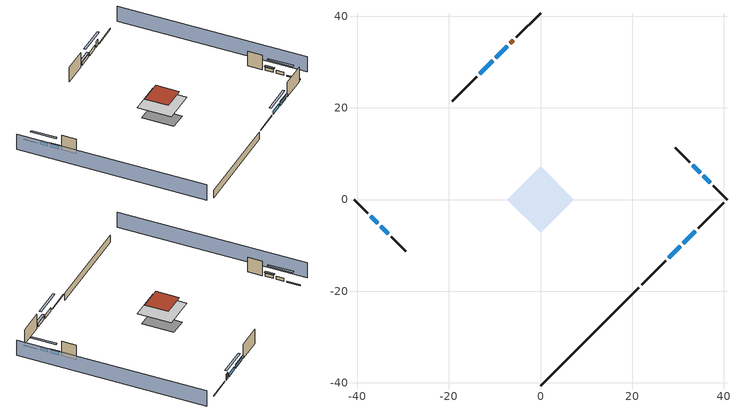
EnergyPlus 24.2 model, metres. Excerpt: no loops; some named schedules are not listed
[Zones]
conditioned space
 floor adiabatic (AdiabaticFloorConstruction): -7.25,0 0,7.25 7.25,0 0,-7.25 z2.74
 floor foundation (Slab1 construction): -5.35,1.53 -1.53,5.35 5.35,-1.53 1.53,-5.35 z-2.13
 wall outside (RimJoist1 construction): 22.06,-18.65 27.36,-13.35 z0.3:0.61
 wall outside (RimJoist2 construction): -40.71,0 -37.76,-2.95 z0.3:0.61
 wall outside (RimJoist3 construction): 0,40.71 -5.3,35.41 z0.3:0.61
 wall outside (RimJoist4 construction): 40.71,0 37.76,2.95 z0.3:0.61
 wall outside (AdiabaticWallConstruction 1): -5.96,34.75 -6.61,34.11 z0.3:2.34
 wall outside (AdiabaticWallConstruction): 28.02,-12.7 30.56,-10.15 / 31.22,-9.5 33.76,-6.95 z0.3:1.49; -37.1,-3.61 -35.49,-5.23 / -34.83,-5.88 -33.21,-7.5 / 37.1,3.61 35.49,5.23 / 34.83,5.88 33.21,7.5 z0.3:1.34; -7.26,33.45 -9.72,30.99 z0.3:1.46; -10.37,30.34 -13.28,27.43 z0.3:1.4
 wall outside (Wall1 construction): 34.42,-6.3 40.06,-0.66 z0.3:5.18
 wall outside (Wall2 construction): -32.56,-8.16 -29.42,-11.29 z0.3:5.18
 wall outside (Wall3 construction): -13.94,26.77 -19.31,21.4 z0.3:5.18
 wall outside (Wall4 construction): 32.56,8.16 29.42,11.29 z0.3:5.18
 wall foundation (FoundationWall1 construction): 0,-40.71 21.4,-19.31 z-2.13:0.3
 window (WindowConstruction): 28.02,-12.7 30.56,-10.15 z0.3:1.49
 window (WindowConstruction 1): 31.22,-9.5 33.76,-6.95 z0.3:1.49
 window (WindowConstruction 2): -37.1,-3.61 -35.49,-5.23 z0.3:1.34
 window (WindowConstruction 3): -34.83,-5.88 -33.21,-7.5 z0.3:1.34
 window (WindowConstruction 4): -7.26,33.45 -9.72,30.99 z0.3:1.46
 window (WindowConstruction 5): -10.37,30.34 -13.28,27.43 z0.3:1.4
 window (WindowConstruction 6): 37.1,3.61 35.49,5.23 z0.3:1.34
 window (WindowConstruction 7): 34.83,5.88 33.21,7.5 z0.3:1.34
 door (Door): -5.96,34.75 -6.61,34.11 z0.3:2.34
 ceiling adiabatic (AdiabaticFloorConstruction): 0,-7.25 7.25,0 0,7.25 -7.25,0 z2.74
 roof outside (Roof1 construction): 0,5.13 -5.13,0 0,-5.13 5.13,0 z5.18
shading: -43.95,-3.23 -3.23,-43.95 / 43.95,3.23 3.23,43.95 z0:5.18; 32.5,-8.21 26.08,-14.63 26.51,-15.07 32.93,-8.64 z4.24; 33.97,-6.74 31,-9.71 31.43,-10.14 34.41,-7.17 z1.8; -33.55,-7.17 -39.04,-1.67 -39.47,-2.1 -33.98,-7.6 z4.08; -33,-7.71 -35.05,-5.67 -35.48,-6.1 -33.43,-8.15 z1.65; -11.66,29.05 -5.32,35.39 -5.75,35.82 -12.09,29.49 z4.21; -13.5,27.21 -10.16,30.55 -10.59,30.98 -13.93,27.64 z1.71; 33.55,7.17 39.04,1.67 39.47,2.1 33.98,7.6 z4.08; 33,7.71 35.05,5.67 35.48,6.1 33.43,8.15 z1.65
[Building]
Building 1: Terrain=Suburbs
[Site:Location]
Portland Intl Arpt_OR: Latitude {deg}=45.59; Longitude {deg}=-122.6; Time Zone {hr}=-8; Elevation {m}=33; Keep Site Location Information=Yes
[Site:GroundTemperature:Shallow]
10.2558, 8.96328, 8.85977, 9.47314, 11.9355, 14.3863, 16.5111, 17.8571, 17.9714, 16.8767, 14.8061, 12.4304
[Site:WaterMainsTemperature]
Calculation Method=Schedule; Temperature Schedule=mains temperature schedule
[Material] Roughness=Rough; Thermal Absorptance=0.9
Name | Thickness {m} | Conductivity {W/m-K} | Density {kg/m3} | Specific Heat {J/kg-K} | Solar Absorptance | Visible Absorptance
asphalt or fiberglass shingles | 0.00635 | 0.162714 | 1121.4 | 1465.45 | 0.85 | 0.85
concrete 4.0 in. | 0.1016 | 1.803125 | 2242.8 | 837.4 | 0.7 | 0.7
concrete 8.0 in. | 0.2032 | 1.803125 | 2242.8 | 837.4 | 0.7 | 0.7
door material | 0.04445 | 0.0612267 | 512.64 | 1214.23 | 0.7 | 0.7
floor covering | 0.0127 | 0.0450781 | 54.468 | 1339.84 | 0.9 | 0.9
floor covering 1 | 0.0127 | 0.0433444 | 54.468 | 1339.84 | 0.6 | 0.6
floor rigid ins; wall rigid ins | 0.512978 | 0.029427 | 32.04 | 1214.23 | 0.7 | 0.7
floor stud and cavity | 0.1397 | 1.75129 | 37.0049 | 1207.88 | 0.7 | 0.7
furniture material conditioned space 1 | 0.1524 | 0.115458 | 640.8 | 1214.23 | 0.6 | 0.6
gypsum board | 0.0127 | 0.160291 | 801 | 837.4 | 0.6 | 0.6
gypsum board 1 | 0.0127 | 0.160291 | 801 | 837.4 | 0.7 | 0.7
osb sheathing 0.5 in. | 0.0127 | 0.115458 | 512.64 | 1214.23 | 0.7 | 0.7
osb sheathing 0.75 in. | 0.01905 | 0.115458 | 512.64 | 1214.23 | 0.7 | 0.7
rim joist stud and cavity | 0.0508 | 0.178688 | 50.32683 | 1063.81 | 0.6 | 0.6
roof rigid ins | 0.103632 | 0.029427 | 32.04 | 1214.23 | 0.7 | 0.7
roof stud and cavity | 0.2032 | 0.161866 | 78.34581 | 1123.46 | 0.7 | 0.7
wall stud and cavity | 0.1397 | 0.550994 | 139.0536 | 1170.24 | 0.7 | 0.7
wall stud and cavity 1 | 0.0889 | 0.380278 | 52.3479 | 1209.89 | 0.7 | 0.7
wall stud and cavity 2 | 0.0889 | 0.391764 | 83.0341 | 1211.67 | 0.7 | 0.7
wood siding | 0.0254 | 0.102417 | 544.68 | 1172.36 | 0.85 | 0.85
wood siding 1; wood siding 2 | 0.0254 | 0.102417 | 544.68 | 1172.36 | 0.7 | 0.7
[WindowMaterial:SimpleGlazingSystem]
WindowMaterial: U-Factor {W/m2-K}=2.78222; Solar Heat Gain Coefficient=0.56
[Construction]
AdiabaticFloorConstruction: floor stud and cavity, floor rigid ins, osb sheathing 0.75 in., floor covering 1
AdiabaticWallConstruction: wood siding 1, wall rigid ins, wall stud and cavity 1, gypsum board
AdiabaticWallConstruction 1: wood siding 2, wall rigid ins, wall stud and cavity 1, gypsum board
Door: door material
FoundationWall1 construction: concrete 8.0 in., gypsum board 1
furniture construction conditioned space 1: furniture material conditioned space 1
PartitionWallConstruction: gypsum board, wall stud and cavity 2, gypsum board
RimJoist1 construction; RimJoist2 construction; RimJoist3 construction; RimJoist4 construction: wood siding, rim joist stud and cavity
Roof1 construction: asphalt or fiberglass shingles, roof rigid ins, osb sheathing 0.75 in., roof stud and cavity, gypsum board
Slab1 construction: concrete 4.0 in., floor covering
Wall1 construction; Wall2 construction; Wall3 construction; Wall4 construction: wood siding, osb sheathing 0.5 in., wall stud and cavity, gypsum board
WindowConstruction; WindowConstruction 1; WindowConstruction 2; WindowConstruction 3; WindowConstruction 4; WindowConstruction 5; WindowConstruction 6; WindowConstruction 7: WindowMaterial
[Zone]
conditioned space: Multiplier=1; Volume {m3}=384.656; Part of Total Floor Area=Yes
[Space]
conditioned space 1: Zone=conditioned space; Volume {m3}=384.656
[SurfaceProperty:ExposedFoundationPerimeter]
Slab1: Exposed Perimeter Calculation Method=TotalExposedPerimeter; Total Exposed Perimeter {m}=30.26664
[SurfaceProperty:IncidentSolarMultiplier] Incident Solar Multiplier=1; Incident Solar Multiplier Schedule=trans schedule winter=0.85 summer=0.7
Window1; Window2; Window3; Window4; Window5; Window6; Window7; Window8
[InternalMass] Zone or ZoneList=conditioned space; Space or SpaceList=conditioned space 1
Name | Construction | Surface Area {m2}
furniture mass conditioned space 1 | furniture construction conditioned space 1 | 63.09974
partition wall mass | PartitionWallConstruction | 157.749
[Lights]
interior lighting: Zone or ZoneList or Space or SpaceList=conditioned space 1; Schedule=lighting_interior; Design Level Calculation Method=LightingLevel; Lighting Level {W}=331.026; Return Air Fraction=0; Fraction Radiant=0.6; Fraction Visible=0.2; Fraction Replaceable=1
[People]
occupants: Zone or ZoneList or Space or SpaceList=conditioned space 1; Number of People Schedule=occupants; Number of People Calculation Method=People; Number of People=2; Fraction Radiant=0.314171; Sensible Heat Fraction=0.56303; Activity Level Schedule=occupants activity schedule; Carbon Dioxide Generation Rate {m3/s-W}=0; Enable ASHRAE 55 Comfort Warnings=No; Mean Radiant Temperature Calculation Type=EnclosureAveraged
[ElectricEquipment] Zone or ZoneList or Space or SpaceList=conditioned space 1; Design Level Calculation Method=EquipmentLevel
Name | Schedule | Design Level {W} | Fraction Latent | Fraction Radiant | Fraction Lost
ceiling fan | ceiling_fan | 16.6365 | 0 | 0.558 | 0
clothes dryer | clothes_dryer | 4214.82 | 0.015 | 0.081 | 0.85
clothes washer | clothes_washer | 596.107 | 0.03 | 0.162 | 0.7
cooking range | cooking_range | 100.338 | 0.16 | 0.384 | 0.2
dishwasher | dishwasher | 770.932 | 0.3 | 0.18 | 0.4
fridge | fridge schedule | 46.9578 | 0 | 0.6 | 0
mech vent bath fan 0 | mech vent bath fan 0 schedule | 30 | 0 | 0 | 1
mech vent house fan | mech vent house fan schedule | 0 | 0 | 0 | 1
mech vent house fan cfis | mech vent house fan cfis schedule | 0 | 0 | 0 | 0
mech vent range fan 0 | mech vent range fan 0 schedule | 30 | 0 | 0 | 1
misc plug loads | plug_loads_other | 165.394 | 0.021 | 0.558 | 0.049
misc tv | plug_loads_tv | 292.139 | 0 | 0.6 | 0
whole house fan | Always On Discrete | 0 | 0 | 0 | 1
[OtherEquipment] Zone or ZoneList or Space or SpaceList=conditioned space 1; Design Level Calculation Method=EquipmentLevel
Name | Fuel Type | Schedule | Design Level {W} | Fraction Latent | Fraction Radiant | Fraction Lost
clothes dryer 1 | Electricity | clothes_dryer | 0 | 0.015 | 0.081 | 0.85
cooking range 1 | NaturalGas | cooking_range | 2940.61 | 0.16 | 0.384 | 0.2
general water use latent | None | general water use schedule | 44.1266 | 1 | 0 | 0
general water use sensible | None | general water use schedule | -43.4886 | 0 | 0.6 | 0
mech vent house fan latent load; water heater lat | None | Always On Discrete | 0 | 1 | 0 | 0
mech vent house fan sensible load; water heater sens | None | Always On Discrete | 0 | 0 | 0 | 0
water heater energy adjustment1 | Electricity | Always On Discrete | 0.01 | 0 | 0 | 1
[ZoneInfiltration:DesignFlowRate] Zone or ZoneList or Space or SpaceList=conditioned space 1; Schedule=Always On Discrete; Design Flow Rate Calculation Method=Flow/Zone; Design Flow Rate {m3/s}=0
infil flow; natural vent flow; whole house fan flow
[AvailabilityManager:Scheduled] Schedule=Always On Discrete
furnace airloop Availability Manager; room ac airloop Availability Manager
[WaterUse:Equipment]
dishwasher: Peak Flow Rate {m3/s}=1.06971e-05; Flow Rate Fraction Schedule=hot_water_dishwasher
[Foundation:Kiva]
Foundation Kiva 1: Initial Indoor Air Temperature {C}=20; Wall Height Above Grade {m}=0.3048; Wall Depth Below Slab {m}=0.2032
[Foundation:Kiva:Settings]
Soil Conductivity {W/m-K}=2.9427; Soil Density {kg/m3}=1842.3; Soil Specific Heat {J/kg-K}=418.7; Ground Solar Absorptivity=0.9; Ground Thermal Absorptivity=0.9; Ground Surface Roughness {m}=0.03; Far-Field Width {m}=40; Deep-Ground Boundary Condition=ZeroFlux; Deep-Ground Depth {m}=40; Minimum Cell Dimension {m}=0.2; Maximum Cell Growth Coefficient=3; Simulation Timestep=Timestep
[Exterior:Lights]
exterior lighting: Schedule=exterior lighting schedule; Design Level {W}=7.09205
[EnergyManagementSystem:GlobalVariable]
furnace_airloop_Fan_RTF
infil_program_Qfan
infil_program_Qinf
natural_vent_program_Qnv
natural_vent_program_Qwhf
room_ac_airloop_Fan_RTF
[EnergyManagementSystem:Sensor]
Name | Output:Variable or Output:Meter Index Key | Output:Variable or Output:Meter
airflow_gain | infil flow | Infiltration Sensible Heat Gain Energy
airflow_gain_1 | natural vent flow | Infiltration Sensible Heat Gain Energy
airflow_gain_2 | whole house fan flow | Infiltration Sensible Heat Gain Energy
airflow_loss | infil flow | Infiltration Sensible Heat Loss Energy
airflow_loss_1 | natural vent flow | Infiltration Sensible Heat Loss Energy
airflow_loss_2 | whole house fan flow | Infiltration Sensible Heat Loss Energy
clg_load_cond |  | Cooling:EnergyTransfer:Zone:CONDITIONED SPACE
clg_sp_s; clg_sp_s_1 | cooling setpoint | Schedule Value
clothes_dryer_exhaust_0_sch_s | clothes_dryer | Schedule Value
cool_season | cooling season schedule | Schedule Value
htg_load_cond |  | Heating:EnergyTransfer:Zone:CONDITIONED SPACE
htg_sp_s; htg_sp_s_1 | heating setpoint | Schedule Value
ig_ee_conv | ceiling fan | Electric Equipment Convective Heating Energy
ig_ee_conv_1 | clothes dryer | Electric Equipment Convective Heating Energy
ig_ee_conv_3 | cooking range | Electric Equipment Convective Heating Energy
ig_ee_conv_4 | dishwasher | Electric Equipment Convective Heating Energy
ig_ee_conv_5 | fridge | Electric Equipment Convective Heating Energy
ig_ee_conv_6 | misc plug loads | Electric Equipment Convective Heating Energy
ig_ee_conv_7 | misc tv | Electric Equipment Convective Heating Energy
ig_ee_conv_8 | whole house fan | Electric Equipment Convective Heating Energy
ig_ee_rad | ceiling fan | Electric Equipment Radiant Heating Energy
ig_ee_rad_1 | clothes dryer | Electric Equipment Radiant Heating Energy
ig_ee_rad_3 | cooking range | Electric Equipment Radiant Heating Energy
ig_ee_rad_4 | dishwasher | Electric Equipment Radiant Heating Energy
ig_ee_rad_5 | fridge | Electric Equipment Radiant Heating Energy
ig_ee_rad_6 | misc plug loads | Electric Equipment Radiant Heating Energy
ig_ee_rad_7 | misc tv | Electric Equipment Radiant Heating Energy
ig_ee_rad_8 | whole house fan | Electric Equipment Radiant Heating Energy
ig_lgt_conv | interior lighting | Lights Convective Heating Energy
ig_lgt_rad | interior lighting | Lights Radiant Heating Energy
ig_lgt_vis | interior lighting | Lights Visible Radiation Heating Energy
ig_oe_conv | clothes dryer 1 | Other Equipment Convective Heating Energy
ig_oe_conv_1 | cooking range 1 | Other Equipment Convective Heating Energy
ig_oe_conv_2 | general water use latent | Other Equipment Convective Heating Energy
ig_oe_conv_3 | general water use sensible | Other Equipment Convective Heating Energy
ig_oe_conv_4 | water heater energy adjustment1 | Other Equipment Convective Heating Energy
ig_oe_conv_5 | water heater lat | Other Equipment Convective Heating Energy
ig_oe_conv_6 | water heater sens | Other Equipment Convective Heating Energy
ig_oe_rad | clothes dryer 1 | Other Equipment Radiant Heating Energy
ig_oe_rad_1 | cooking range 1 | Other Equipment Radiant Heating Energy
ig_oe_rad_2 | general water use latent | Other Equipment Radiant Heating Energy
ig_oe_rad_3 | general water use sensible | Other Equipment Radiant Heating Energy
ig_oe_rad_4 | water heater energy adjustment1 | Other Equipment Radiant Heating Energy
ig_oe_rad_5 | water heater lat | Other Equipment Radiant Heating Energy
ig_oe_rad_6 | water heater sens | Other Equipment Radiant Heating Energy
ig_ppl_conv | occupants | People Convective Heating Energy
ig_ppl_rad | occupants | People Radiant Heating Energy
im_conv | furniture mass conditioned space 1 | Surface Inside Face Convection Heat Gain Energy
im_conv_1 | partition wall mass | Surface Inside Face Convection Heat Gain Energy
im_ig | furniture mass conditioned space 1 | Surface Inside Face Internal Gains Radiation Heat Gain Energy
im_ig_1 | partition wall mass | Surface Inside Face Internal Gains Radiation Heat Gain Energy
im_lgt | furniture mass conditioned space 1 | Surface Inside Face Lights Radiation Heat Gain Energy
im_lgt_1 | partition wall mass | Surface Inside Face Lights Radiation Heat Gain Energy
im_sol | furniture mass conditioned space 1 | Surface Inside Face Solar Radiation Heat Gain Energy
im_sol_1 | partition wall mass | Surface Inside Face Solar Radiation Heat Gain Energy
im_surf | furniture mass conditioned space 1 | Surface Inside Face Net Surface Thermal Radiation Heat Gain Energy
im_surf_1 | partition wall mass | Surface Inside Face Net Surface Thermal Radiation Heat Gain Energy
mech_vent_bath_fan_0_sch_s | mech vent bath fan 0 schedule | Schedule Value
mech_vent_range_fan_0_sch_s | mech vent range fan 0 schedule | Schedule Value
mv_conv | mech vent bath fan 0 | Electric Equipment Convective Heating Energy
mv_conv_1 | mech vent house fan | Electric Equipment Convective Heating Energy
mv_conv_2 | mech vent house fan cfis | Electric Equipment Convective Heating Energy
mv_conv_3 | mech vent range fan 0 | Electric Equipment Convective Heating Energy
mv_conv_4 | mech vent house fan latent load | Other Equipment Convective Heating Energy
mv_conv_5 | mech vent house fan sensible load | Other Equipment Convective Heating Energy
mv_rad | mech vent bath fan 0 | Electric Equipment Radiant Heating Energy
mv_rad_1 | mech vent house fan | Electric Equipment Radiant Heating Energy
mv_rad_2 | mech vent house fan cfis | Electric Equipment Radiant Heating Energy
mv_rad_3 | mech vent range fan 0 | Electric Equipment Radiant Heating Energy
mv_rad_4 | mech vent house fan latent load | Other Equipment Radiant Heating Energy
mv_rad_5 | mech vent house fan sensible load | Other Equipment Radiant Heating Energy
natural_vent_s | natural vent schedule | Schedule Value
out_pb_s |  | Site Outdoor Air Barometric Pressure
out_wt_s |  | Site Outdoor Air Humidity Ratio
site_vw_s |  | Site Wind Speed
ss_back_out | Window1 | Surface Window Shortwave from Zone Back Out Window Heat Transfer Rate
ss_back_out_1 | Window2 | Surface Window Shortwave from Zone Back Out Window Heat Transfer Rate
ss_back_out_2 | Window3 | Surface Window Shortwave from Zone Back Out Window Heat Transfer Rate
ss_back_out_3 | Window4 | Surface Window Shortwave from Zone Back Out Window Heat Transfer Rate
ss_back_out_4 | Window5 | Surface Window Shortwave from Zone Back Out Window Heat Transfer Rate
ss_back_out_5 | Window6 | Surface Window Shortwave from Zone Back Out Window Heat Transfer Rate
ss_back_out_6 | Window7 | Surface Window Shortwave from Zone Back Out Window Heat Transfer Rate
ss_back_out_7 | Window8 | Surface Window Shortwave from Zone Back Out Window Heat Transfer Rate
ss_conv | Door1 | Surface Inside Face Convection Heat Gain Energy
ss_conv_1 | Window1 | Surface Inside Face Convection Heat Gain Energy
ss_conv_2 | Window2 | Surface Inside Face Convection Heat Gain Energy
ss_conv_3 | Window3 | Surface Inside Face Convection Heat Gain Energy
ss_conv_4 | Window4 | Surface Inside Face Convection Heat Gain Energy
ss_conv_5 | Window5 | Surface Inside Face Convection Heat Gain Energy
ss_conv_6 | Window6 | Surface Inside Face Convection Heat Gain Energy
ss_conv_7 | Window7 | Surface Inside Face Convection Heat Gain Energy
ss_conv_8 | Window8 | Surface Inside Face Convection Heat Gain Energy
ss_ig | Door1 | Surface Inside Face Internal Gains Radiation Heat Gain Energy
ss_ig_1 | Window1 | Surface Inside Face Internal Gains Radiation Heat Gain Energy
ss_ig_2 | Window2 | Surface Inside Face Internal Gains Radiation Heat Gain Energy
ss_ig_3 | Window3 | Surface Inside Face Internal Gains Radiation Heat Gain Energy
ss_ig_4 | Window4 | Surface Inside Face Internal Gains Radiation Heat Gain Energy
ss_ig_5 | Window5 | Surface Inside Face Internal Gains Radiation Heat Gain Energy
ss_ig_6 | Window6 | Surface Inside Face Internal Gains Radiation Heat Gain Energy
ss_ig_7 | Window7 | Surface Inside Face Internal Gains Radiation Heat Gain Energy
ss_ig_8 | Window8 | Surface Inside Face Internal Gains Radiation Heat Gain Energy
ss_lgt | Door1 | Surface Inside Face Lights Radiation Heat Gain Energy
ss_sol | Door1 | Surface Inside Face Solar Radiation Heat Gain Energy
ss_surf | Door1 | Surface Inside Face Net Surface Thermal Radiation Heat Gain Energy
ss_surf_1 | Window1 | Surface Inside Face Net Surface Thermal Radiation Heat Gain Energy
ss_surf_2 | Window2 | Surface Inside Face Net Surface Thermal Radiation Heat Gain Energy
ss_surf_3 | Window3 | Surface Inside Face Net Surface Thermal Radiation Heat Gain Energy
ss_surf_4 | Window4 | Surface Inside Face Net Surface Thermal Radiation Heat Gain Energy
ss_surf_5 | Window5 | Surface Inside Face Net Surface Thermal Radiation Heat Gain Energy
ss_surf_6 | Window6 | Surface Inside Face Net Surface Thermal Radiation Heat Gain Energy
ss_surf_7 | Window7 | Surface Inside Face Net Surface Thermal Radiation Heat Gain Energy
ss_surf_8 | Window8 | Surface Inside Face Net Surface Thermal Radiation Heat Gain Energy
ss_trans_in | Window1 | Surface Window Transmitted Solar Radiation Rate
ss_trans_in_1 | Window2 | Surface Window Transmitted Solar Radiation Rate
ss_trans_in_2 | Window3 | Surface Window Transmitted Solar Radiation Rate
ss_trans_in_3 | Window4 | Surface Window Transmitted Solar Radiation Rate
ss_trans_in_4 | Window5 | Surface Window Transmitted Solar Radiation Rate
ss_trans_in_5 | Window6 | Surface Window Transmitted Solar Radiation Rate
ss_trans_in_6 | Window7 | Surface Window Transmitted Solar Radiation Rate
ss_trans_in_7 | Window8 | Surface Window Transmitted Solar Radiation Rate
ss_trans_out | Window1 | Surface Inside Face Initial Transmitted Diffuse Transmitted Out Window Solar Radiation Rate
ss_trans_out_1 | Window2 | Surface Inside Face Initial Transmitted Diffuse Transmitted Out Window Solar Radiation Rate
ss_trans_out_2 | Window3 | Surface Inside Face Initial Transmitted Diffuse Transmitted Out Window Solar Radiation Rate
ss_trans_out_3 | Window4 | Surface Inside Face Initial Transmitted Diffuse Transmitted Out Window Solar Radiation Rate
ss_trans_out_4 | Window5 | Surface Inside Face Initial Transmitted Diffuse Transmitted Out Window Solar Radiation Rate
ss_trans_out_5 | Window6 | Surface Inside Face Initial Transmitted Diffuse Transmitted Out Window Solar Radiation Rate
ss_trans_out_6 | Window7 | Surface Inside Face Initial Transmitted Diffuse Transmitted Out Window Solar Radiation Rate
ss_trans_out_7 | Window8 | Surface Inside Face Initial Transmitted Diffuse Transmitted Out Window Solar Radiation Rate
s_conv | FoundationWall1 | Surface Inside Face Convection Heat Gain Energy
s_conv_1 | inferred conditioned ceiling | Surface Inside Face Convection Heat Gain Energy
s_conv_10 | Wall2 | Surface Inside Face Convection Heat Gain Energy
s_conv_11 | Wall3 | Surface Inside Face Convection Heat Gain Energy
s_conv_12 | Wall4 | Surface Inside Face Convection Heat Gain Energy
s_conv_2 | inferred conditioned floor | Surface Inside Face Convection Heat Gain Energy
s_conv_3 | RimJoist1 | Surface Inside Face Convection Heat Gain Energy
s_conv_4 | RimJoist2 | Surface Inside Face Convection Heat Gain Energy
s_conv_5 | RimJoist3 | Surface Inside Face Convection Heat Gain Energy
s_conv_6 | RimJoist4 | Surface Inside Face Convection Heat Gain Energy
s_conv_7 | Roof1 | Surface Inside Face Convection Heat Gain Energy
s_conv_8 | Slab1 | Surface Inside Face Convection Heat Gain Energy
s_conv_9 | Wall1 | Surface Inside Face Convection Heat Gain Energy
s_ig | FoundationWall1 | Surface Inside Face Internal Gains Radiation Heat Gain Energy
s_ig_1 | inferred conditioned ceiling | Surface Inside Face Internal Gains Radiation Heat Gain Energy
s_ig_10 | Wall2 | Surface Inside Face Internal Gains Radiation Heat Gain Energy
s_ig_11 | Wall3 | Surface Inside Face Internal Gains Radiation Heat Gain Energy
s_ig_12 | Wall4 | Surface Inside Face Internal Gains Radiation Heat Gain Energy
s_ig_2 | inferred conditioned floor | Surface Inside Face Internal Gains Radiation Heat Gain Energy
s_ig_3 | RimJoist1 | Surface Inside Face Internal Gains Radiation Heat Gain Energy
s_ig_4 | RimJoist2 | Surface Inside Face Internal Gains Radiation Heat Gain Energy
s_ig_5 | RimJoist3 | Surface Inside Face Internal Gains Radiation Heat Gain Energy
s_ig_6 | RimJoist4 | Surface Inside Face Internal Gains Radiation Heat Gain Energy
s_ig_7 | Roof1 | Surface Inside Face Internal Gains Radiation Heat Gain Energy
s_ig_8 | Slab1 | Surface Inside Face Internal Gains Radiation Heat Gain Energy
s_ig_9 | Wall1 | Surface Inside Face Internal Gains Radiation Heat Gain Energy
s_lgt | FoundationWall1 | Surface Inside Face Lights Radiation Heat Gain Energy
s_lgt_1 | inferred conditioned ceiling | Surface Inside Face Lights Radiation Heat Gain Energy
s_lgt_10 | Wall2 | Surface Inside Face Lights Radiation Heat Gain Energy
s_lgt_11 | Wall3 | Surface Inside Face Lights Radiation Heat Gain Energy
s_lgt_12 | Wall4 | Surface Inside Face Lights Radiation Heat Gain Energy
s_lgt_2 | inferred conditioned floor | Surface Inside Face Lights Radiation Heat Gain Energy
s_lgt_3 | RimJoist1 | Surface Inside Face Lights Radiation Heat Gain Energy
s_lgt_4 | RimJoist2 | Surface Inside Face Lights Radiation Heat Gain Energy
s_lgt_5 | RimJoist3 | Surface Inside Face Lights Radiation Heat Gain Energy
s_lgt_6 | RimJoist4 | Surface Inside Face Lights Radiation Heat Gain Energy
s_lgt_7 | Roof1 | Surface Inside Face Lights Radiation Heat Gain Energy
s_lgt_8 | Slab1 | Surface Inside Face Lights Radiation Heat Gain Energy
s_lgt_9 | Wall1 | Surface Inside Face Lights Radiation Heat Gain Energy
s_sol | FoundationWall1 | Surface Inside Face Solar Radiation Heat Gain Energy
s_sol_1 | inferred conditioned ceiling | Surface Inside Face Solar Radiation Heat Gain Energy
s_sol_10 | Wall2 | Surface Inside Face Solar Radiation Heat Gain Energy
s_sol_11 | Wall3 | Surface Inside Face Solar Radiation Heat Gain Energy
s_sol_12 | Wall4 | Surface Inside Face Solar Radiation Heat Gain Energy
s_sol_2 | inferred conditioned floor | Surface Inside Face Solar Radiation Heat Gain Energy
s_sol_3 | RimJoist1 | Surface Inside Face Solar Radiation Heat Gain Energy
s_sol_4 | RimJoist2 | Surface Inside Face Solar Radiation Heat Gain Energy
s_sol_5 | RimJoist3 | Surface Inside Face Solar Radiation Heat Gain Energy
s_sol_6 | RimJoist4 | Surface Inside Face Solar Radiation Heat Gain Energy
s_sol_7 | Roof1 | Surface Inside Face Solar Radiation Heat Gain Energy
s_sol_8 | Slab1 | Surface Inside Face Solar Radiation Heat Gain Energy
s_sol_9 | Wall1 | Surface Inside Face Solar Radiation Heat Gain Energy
s_surf | FoundationWall1 | Surface Inside Face Net Surface Thermal Radiation Heat Gain Energy
s_surf_1 | inferred conditioned ceiling | Surface Inside Face Net Surface Thermal Radiation Heat Gain Energy
s_surf_10 | Wall2 | Surface Inside Face Net Surface Thermal Radiation Heat Gain Energy
s_surf_11 | Wall3 | Surface Inside Face Net Surface Thermal Radiation Heat Gain Energy
s_surf_12 | Wall4 | Surface Inside Face Net Surface Thermal Radiation Heat Gain Energy
s_surf_2 | inferred conditioned floor | Surface Inside Face Net Surface Thermal Radiation Heat Gain Energy
s_surf_3 | RimJoist1 | Surface Inside Face Net Surface Thermal Radiation Heat Gain Energy
s_surf_4 | RimJoist2 | Surface Inside Face Net Surface Thermal Radiation Heat Gain Energy
s_surf_5 | RimJoist3 | Surface Inside Face Net Surface Thermal Radiation Heat Gain Energy
s_surf_6 | RimJoist4 | Surface Inside Face Net Surface Thermal Radiation Heat Gain Energy
s_surf_7 | Roof1 | Surface Inside Face Net Surface Thermal Radiation Heat Gain Energy
s_surf_8 | Slab1 | Surface Inside Face Net Surface Thermal Radiation Heat Gain Energy
s_surf_9 | Wall1 | Surface Inside Face Net Surface Thermal Radiation Heat Gain Energy
water_heater_T_set | water heater setpoint | Schedule Value
[EnergyManagementSystem:Actuator]
Name | Actuated Component Unique | Actuated Component Type | Actuated Component Control Type
fridge_schedule_act | fridge schedule | Schedule:Constant | Schedule Value
infil_flow_act | infil flow | Zone Infiltration | Air Exchange Flow Rate
